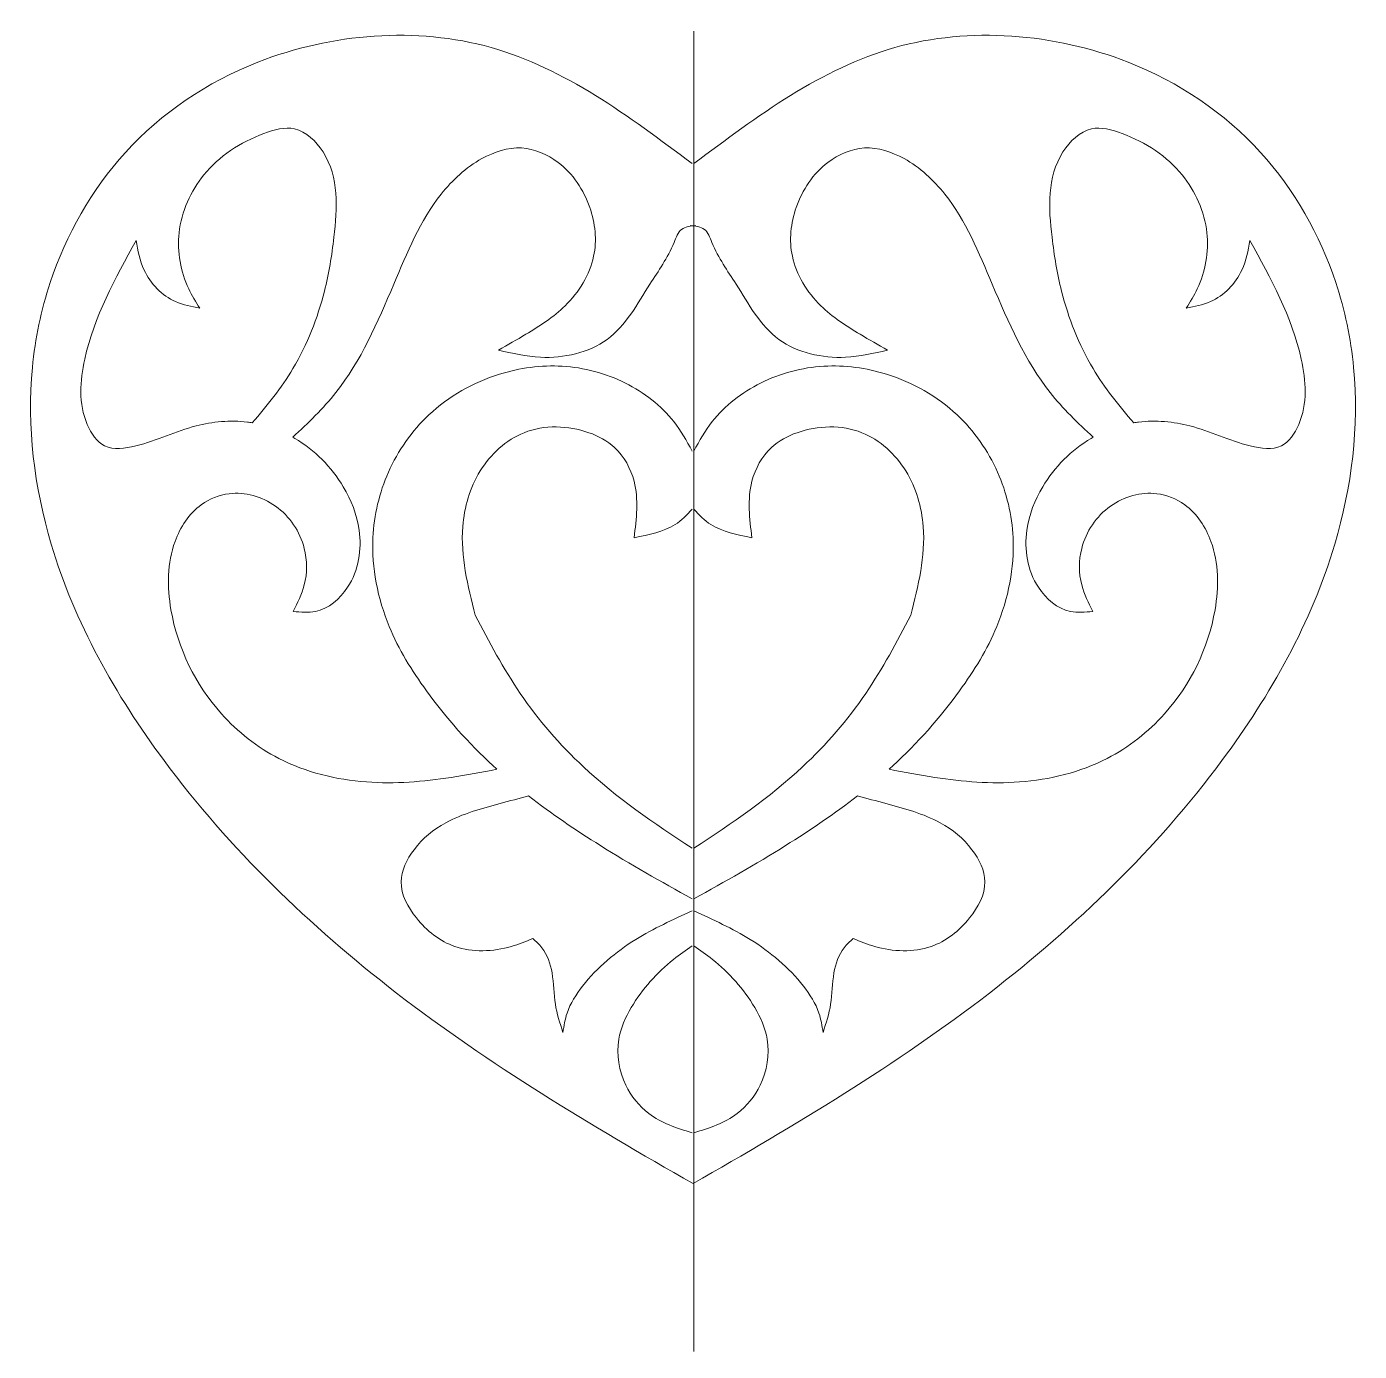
# Model space of a CAD drawing. Header units: inches. Extents: x -51 to 152, y -16 to 48.
# Drawn here: x -11.77 to -4.32, y 1.98 to 9.39 of the extents above; entities that cross this region are included whole.
import ezdxf

# ---------------------------------------------------------------- set-up
doc = ezdxf.new("R2010")
doc.units = ezdxf.units.IN
doc.header["$MEASUREMENT"] = 0
doc.layers.add('NOPLOT', color=40, linetype='Continuous', lineweight=5)

msp = doc.modelspace()

# ---------------------------------------------------------------- linework, layer by layer
at = {"layer": 'NOPLOT'}
msp.add_line((-8.0411, 9.3607), (-8.0411, 1.9784), dxfattribs=at)
for points, knots in [([(-8.0516, 8.6201), (-8.4072, 8.8868), (-9.1204, 9.4217), (-10.3916, 9.3251), (-11.2583, 8.7439), (-11.6346, 8.0762), (-11.7938, 7.3147), (-11.6716, 6.3469), (-10.9691, 5.1062), (-9.7105, 3.8954), (-8.6186, 3.2432), (-8.0463, 2.9166)], [0, 0, 0, 0, 1.298298, 2.604463, 3.501368, 4.342015, 4.826728, 5.82132, 7.184434, 9.023636, 10.995114, 10.995114, 10.995114, 10.995114]), ([(-8.0411, 8.6201), (-7.6855, 8.8868), (-6.9723, 9.4217), (-5.701, 9.3251), (-4.8344, 8.7439), (-4.458, 8.0762), (-4.2989, 7.3147), (-4.421, 6.3469), (-5.1236, 5.1062), (-6.3822, 3.8954), (-7.4741, 3.2432), (-8.0463, 2.9166)], [0, 0, 0, 0, 1.298298, 2.604463, 3.501368, 4.342015, 4.826728, 5.82132, 7.184434, 9.023636, 10.995114, 10.995114, 10.995114, 10.995114]), ([(-10.8047, 7.8121), (-10.8268, 7.8473), (-10.9054, 7.9723), (-10.9536, 8.2491), (-10.7967, 8.5976), (-10.5308, 8.7706), (-10.2583, 8.8459), (-10.0212, 8.6178), (-10.0409, 8.2609), (-10.1079, 7.8541), (-10.2503, 7.4868), (-10.4282, 7.2669), (-10.5109, 7.1706)], [0, 0, 0, 0, 0.124253, 0.4427, 0.794547, 1.201873, 1.375579, 1.580733, 2.061409, 2.366864, 2.835026, 3.214128, 3.214128, 3.214128, 3.214128]), ([(-5.288, 7.8121), (-5.2659, 7.8473), (-5.1873, 7.9723), (-5.1391, 8.2491), (-5.296, 8.5976), (-5.5619, 8.7706), (-5.8344, 8.8459), (-6.0715, 8.6178), (-6.0518, 8.2609), (-5.9848, 7.8541), (-5.8424, 7.4868), (-5.6645, 7.2669), (-5.5818, 7.1706)], [0, 0, 0, 0, 0.124253, 0.4427, 0.794547, 1.201873, 1.375579, 1.580733, 2.061409, 2.366864, 2.835026, 3.214128, 3.214128, 3.214128, 3.214128]), ([(-10.285, 7.0905), (-10.1985, 7.1692), (-9.9499, 7.4093), (-9.7331, 7.9084), (-9.5338, 8.3955), (-9.26, 8.6516), (-9.0075, 8.7363), (-8.7602, 8.6275), (-8.6047, 8.3944), (-8.5713, 8.0803), (-8.7368, 7.8191), (-8.9526, 7.6798), (-9.0825, 7.6061), (-9.1339, 7.577)], [0.105553, 0.105553, 0.105553, 0.105553, 0.453726, 1.139561, 1.709437, 2.011897, 2.24102, 2.460646, 2.768116, 3.042729, 3.361792, 3.632928, 3.810082, 3.810082, 3.810082, 3.810082]), ([(-5.8077, 7.0905), (-5.8942, 7.1692), (-6.1427, 7.4093), (-6.3596, 7.9084), (-6.5589, 8.3955), (-6.8327, 8.6516), (-7.0852, 8.7363), (-7.3325, 8.6275), (-7.488, 8.3944), (-7.5214, 8.0803), (-7.3559, 7.8191), (-7.1401, 7.6798), (-7.0101, 7.6061), (-6.9588, 7.577)], [0.105553, 0.105553, 0.105553, 0.105553, 0.453726, 1.139561, 1.709437, 2.011897, 2.24102, 2.460646, 2.768116, 3.042729, 3.361792, 3.632928, 3.810082, 3.810082, 3.810082, 3.810082]), ([(-10.5109, 7.1706), (-10.52, 7.1722), (-10.625, 7.1874), (-10.8565, 7.1658), (-11.0908, 7.0463), (-11.3445, 7.0087), (-11.4885, 7.2255), (-11.4549, 7.6569), (-11.2781, 7.9776), (-11.1607, 8.1907)], [1.569697, 1.569697, 1.569697, 1.569697, 1.597137, 1.885473, 2.240993, 2.414473, 2.568329, 2.933912, 3.657919, 3.657919, 3.657919, 3.657919]), ([(-5.5818, 7.1706), (-5.5727, 7.1722), (-5.4677, 7.1874), (-5.2362, 7.1658), (-5.0019, 7.0463), (-4.7482, 7.0087), (-4.6042, 7.2255), (-4.6378, 7.6569), (-4.8145, 7.9776), (-4.932, 8.1907)], [1.569697, 1.569697, 1.569697, 1.569697, 1.597137, 1.885473, 2.240993, 2.414473, 2.568329, 2.933912, 3.657919, 3.657919, 3.657919, 3.657919]), ([(-8.0516, 7.013), (-8.0814, 7.0707), (-8.1716, 7.2265), (-8.4205, 7.4174), (-8.7727, 7.5112), (-9.1687, 7.4569), (-9.5297, 7.2525), (-9.7701, 6.9094), (-9.87, 6.4871), (-9.781, 6.0476), (-9.5199, 5.6241), (-9.2951, 5.3721), (-9.1496, 5.2393), (-9.1426, 5.233)], [0.099214, 0.099214, 0.099214, 0.099214, 0.292881, 0.639261, 1.004469, 1.359214, 1.81402, 2.20605, 2.582537, 3.087185, 3.502682, 4.065126, 4.093428, 4.093428, 4.093428, 4.093428]), ([(-8.0411, 7.013), (-8.0113, 7.0707), (-7.9211, 7.2265), (-7.6722, 7.4174), (-7.32, 7.5112), (-6.9239, 7.4569), (-6.563, 7.2525), (-6.3226, 6.9094), (-6.2226, 6.4871), (-6.3116, 6.0476), (-6.5728, 5.6241), (-6.7976, 5.3721), (-6.9431, 5.2393), (-6.9501, 5.233)], [0.099214, 0.099214, 0.099214, 0.099214, 0.292881, 0.639261, 1.004469, 1.359214, 1.81402, 2.20605, 2.582537, 3.087185, 3.502682, 4.065126, 4.093428, 4.093428, 4.093428, 4.093428]), ([(-10.2822, 6.1158), (-10.2397, 6.1117), (-10.121, 6.1001), (-9.9272, 6.2657), (-9.8846, 6.5537), (-10.0054, 6.8594), (-10.1654, 7.0218), (-10.2809, 7.0882), (-10.285, 7.0905)], [0, 0, 0, 0, 0.125016, 0.349594, 0.675952, 0.933773, 1.316406, 1.330466, 1.330466, 1.330466, 1.330466]), ([(-5.8105, 6.1158), (-5.853, 6.1117), (-5.9717, 6.1001), (-6.1655, 6.2657), (-6.2081, 6.5537), (-6.0873, 6.8594), (-5.9273, 7.0218), (-5.8118, 7.0882), (-5.8077, 7.0905)], [0, 0, 0, 0, 0.125016, 0.349594, 0.675952, 0.933773, 1.316406, 1.330466, 1.330466, 1.330466, 1.330466]), ([(-9.1426, 5.233), (-9.2277, 5.2163), (-9.4682, 5.1717), (-9.8833, 5.1361), (-10.3475, 5.249), (-10.7653, 5.578), (-10.988, 6.0294), (-10.9876, 6.4732), (-10.8326, 6.7126), (-10.6101, 6.8025), (-10.3558, 6.7286), (-10.2033, 6.5013), (-10.2031, 6.2737), (-10.258, 6.164), (-10.2822, 6.1158)], [0.116369, 0.116369, 0.116369, 0.116369, 0.376669, 0.850095, 1.358261, 1.764928, 2.411837, 2.793907, 3.046567, 3.213684, 3.481978, 3.76828, 3.972762, 4.133315, 4.133315, 4.133315, 4.133315]), ([(-6.9501, 5.233), (-6.8649, 5.2163), (-6.6245, 5.1717), (-6.2094, 5.1361), (-5.7452, 5.249), (-5.3274, 5.578), (-5.1047, 6.0294), (-5.1051, 6.4732), (-5.2601, 6.7126), (-5.4826, 6.8025), (-5.7369, 6.7286), (-5.8894, 6.5013), (-5.8896, 6.2737), (-5.8347, 6.164), (-5.8105, 6.1158)], [0.116369, 0.116369, 0.116369, 0.116369, 0.376669, 0.850095, 1.358261, 1.764928, 2.411837, 2.793907, 3.046567, 3.213684, 3.481978, 3.76828, 3.972762, 4.133315, 4.133315, 4.133315, 4.133315]), ([(-8.376, 6.5279), (-8.2939, 6.5442), (-8.1666, 6.5696), (-8.0796, 6.6541), (-8.0516, 6.6884)], [0, 0, 0, 0, 0.2410887, 0.3737342, 0.3737342, 0.3737342, 0.3737342]), ([(-7.7167, 6.5279), (-7.7988, 6.5442), (-7.9261, 6.5696), (-8.0131, 6.6541), (-8.0411, 6.6884)], [0, 0, 0, 0, 0.2410887, 0.3737342, 0.3737342, 0.3737342, 0.3737342]), ([(-9.2652, 6.0948), (-9.1862, 5.9455), (-9.0228, 5.6366), (-8.6231, 5.1765), (-8.2644, 4.931), (-8.0516, 4.7914)], [0, 0, 0, 0, 0.505627, 1.046496, 1.80642, 1.80642, 1.80642, 1.80642]), ([(-6.8275, 6.0948), (-6.9065, 5.9455), (-7.0699, 5.6366), (-7.4696, 5.1765), (-7.8283, 4.931), (-8.0411, 4.7914)], [0, 0, 0, 0, 0.505627, 1.046496, 1.80642, 1.80642, 1.80642, 1.80642]), ([(-8.9422, 4.2865), (-8.9816, 4.2704), (-9.118, 4.2147), (-9.3763, 4.2042), (-9.5946, 4.3753), (-9.7133, 4.5949), (-9.6098, 4.8065), (-9.4116, 4.9646), (-9.1758, 5.0282), (-9.0187, 5.0703), (-8.9655, 5.0845)], [0, 0, 0, 0, 0.128169, 0.44361, 0.711939, 0.930824, 1.124903, 1.3569, 1.67959, 1.844931, 1.844931, 1.844931, 1.844931]), ([(-8.9655, 5.0845), (-8.8375, 4.9844), (-8.538, 4.7815), (-8.2244, 4.6049), (-8.0516, 4.5089)], [4.324485, 4.324485, 4.324485, 4.324485, 4.811472, 5.404615, 5.404615, 5.404615, 5.404615]), ([(-7.1271, 5.0845), (-7.2552, 4.9844), (-7.5547, 4.7815), (-7.8683, 4.6049), (-8.0411, 4.5089)], [4.324485, 4.324485, 4.324485, 4.324485, 4.811472, 5.404615, 5.404615, 5.404615, 5.404615]), ([(-7.1505, 4.2865), (-7.1111, 4.2704), (-6.9747, 4.2147), (-6.7164, 4.2042), (-6.4981, 4.3753), (-6.3793, 4.5949), (-6.4829, 4.8065), (-6.6811, 4.9646), (-6.9169, 5.0282), (-7.074, 5.0703), (-7.1271, 5.0845)], [0, 0, 0, 0, 0.128169, 0.44361, 0.711939, 0.930824, 1.124903, 1.3569, 1.67959, 1.844931, 1.844931, 1.844931, 1.844931]), ([(-8.0516, 4.2459), (-8.0869, 4.2218), (-8.2186, 4.1273), (-8.3739, 3.957), (-8.4873, 3.7055), (-8.4491, 3.4744), (-8.2893, 3.2777), (-8.1386, 3.2269), (-8.0516, 3.2006)], [0.090891, 0.090891, 0.090891, 0.090891, 0.219092, 0.577302, 0.768276, 1.02786, 1.231572, 1.497472, 1.497472, 1.497472, 1.497472]), ([(-8.0411, 4.2459), (-8.0058, 4.2218), (-7.874, 4.1273), (-7.7188, 3.957), (-7.6054, 3.7055), (-7.6436, 3.4744), (-7.8034, 3.2777), (-7.9541, 3.2269), (-8.0411, 3.2006)], [0.090891, 0.090891, 0.090891, 0.090891, 0.219092, 0.577302, 0.768276, 1.02786, 1.231572, 1.497472, 1.497472, 1.497472, 1.497472])]:
    msp.add_open_spline(points, degree=3, knots=knots, dxfattribs=at)
for points in [[(-9.1339, 7.577), (-8.899, 7.5372), (-8.5271, 7.6369), (-8.2869, 7.946), (-8.1525, 8.1788), (-8.1101, 8.2522), (-8.0298, 8.2737)], [(-6.9588, 7.577), (-7.1936, 7.5372), (-7.5656, 7.6369), (-7.8058, 7.946), (-7.9402, 8.1788), (-7.9826, 8.2522), (-8.0629, 8.2737)], [(-11.1607, 8.1907), (-11.1161, 8.0244), (-10.9401, 7.8484), (-10.8047, 7.8121)], [(-4.932, 8.1907), (-4.9765, 8.0244), (-5.1526, 7.8484), (-5.288, 7.8121)], [(-8.376, 6.5279), (-8.376, 6.844), (-8.4847, 7.0323), (-8.6288, 7.1155), (-8.9908, 7.1155), (-9.2364, 6.9013), (-9.3341, 6.5902), (-9.2652, 6.0948)], [(-7.7167, 6.5279), (-7.7167, 6.844), (-7.608, 7.0323), (-7.4638, 7.1155), (-7.1019, 7.1155), (-6.8563, 6.9013), (-6.7586, 6.5902), (-6.8275, 6.0948)], [(-8.0516, 4.4409), (-8.3668, 4.2813), (-8.6637, 4.0209), (-8.7508, 3.87), (-8.7738, 3.7615)], [(-8.0411, 4.4409), (-7.7259, 4.2813), (-7.429, 4.0209), (-7.3419, 3.87), (-7.3189, 3.7615)], [(-8.7738, 3.7615), (-8.8162, 3.9196), (-8.8349, 4.0947), (-8.891, 4.2353), (-8.9422, 4.2865)], [(-7.3189, 3.7615), (-7.2765, 3.9196), (-7.2578, 4.0947), (-7.2017, 4.2353), (-7.1505, 4.2865)]]:
    msp.add_spline(points, degree=3, dxfattribs=at)

doc.saveas('drawing.dxf')
